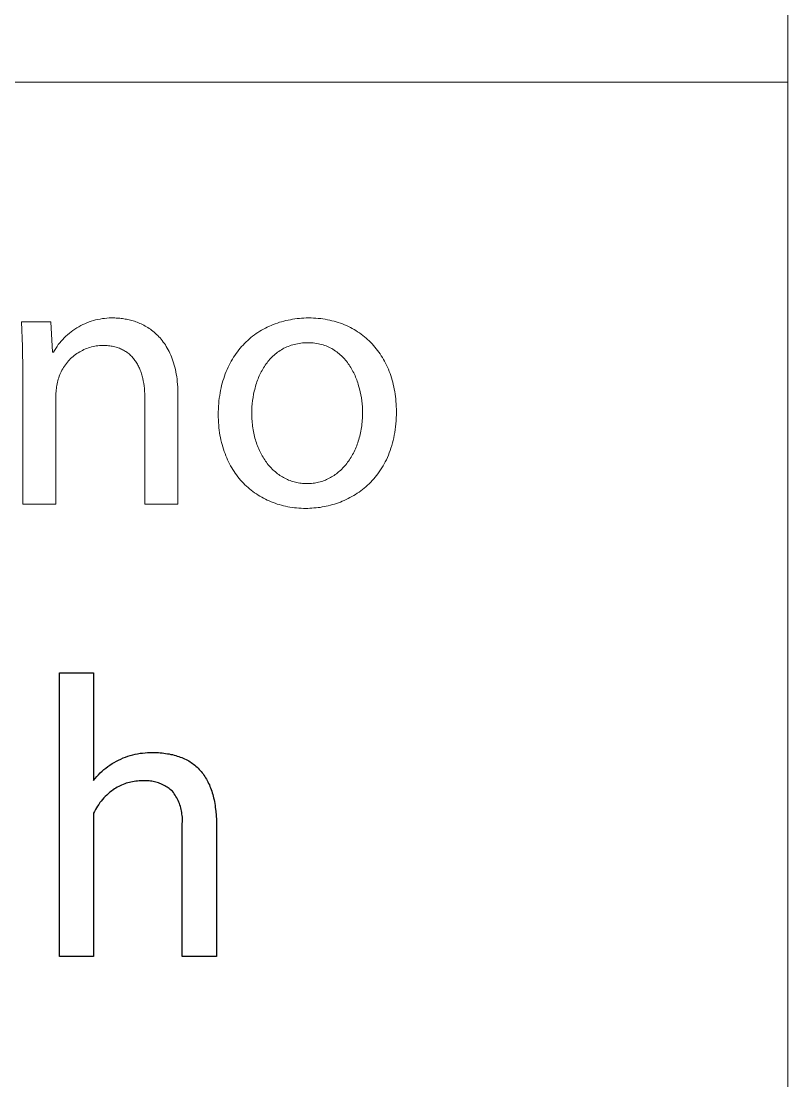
# Model space of a CAD drawing. Header units: millimetres. Extents: x -962 to 3068, y -237 to 2578.
# Drawn here: x 2981.8 to 3064, y 106.1 to 219.7 of the extents above; entities that cross this region are included whole.
import ezdxf

# ---------------------------------------------------------------- set-up
doc = ezdxf.new("R2010")
doc.units = ezdxf.units.MM
doc.header["$MEASUREMENT"] = 0
doc.layers.add('Domyślny', color=7, linetype='Continuous', true_color=0x000000)

msp = doc.modelspace()

# ---------------------------------------------------------------- linework, layer by layer
at = {"layer": 'Domyślny', "color": 18, "lineweight": 15, "true_color": 0x000000}
for p, q in [((3063.98, -237.31), (3063.98, 2578.39)), ((3063.98, 213.22), (1544.75, 213.22)), ((3063.98, 213.22), (3063.98, -237.31)), ((2981.99, 184.86), (2981.87, 187.5)), ((2981.87, 187.5), (2985.02, 187.5)), ((2985.02, 187.5), (2985.21, 184.25)), ((2988.89, 187.42), (2989.12, 187.51)), ((2989.12, 187.51), (2989.35, 187.58)), ((2989.35, 187.58), (2989.59, 187.66)), ((2989.59, 187.66), (2989.82, 187.72)), ((2989.82, 187.72), (2990.06, 187.77)), ((2990.06, 187.77), (2990.3, 187.82)), ((2990.3, 187.82), (2990.54, 187.86)), ((2990.54, 187.86), (2990.78, 187.89)), ((2990.78, 187.89), (2991.03, 187.91)), ((2991.03, 187.91), (2991.27, 187.93)), ((2991.27, 187.93), (2991.52, 187.93)), ((2991.52, 187.93), (2991.76, 187.93)), ((2991.76, 187.93), (2991.89, 187.93)), ((2991.89, 187.93), (2992.02, 187.92)), ((2992.02, 187.92), (2992.15, 187.92)), ((2992.15, 187.92), (2992.28, 187.91)), ((2992.28, 187.91), (2992.42, 187.9)), ((2992.42, 187.9), (2992.55, 187.88)), ((2992.55, 187.88), (2992.69, 187.87)), ((2992.69, 187.87), (2992.83, 187.85)), ((2992.83, 187.85), (2992.97, 187.82)), ((2992.97, 187.82), (2993.11, 187.8)), ((2993.11, 187.8), (2993.25, 187.77)), ((2993.25, 187.77), (2993.4, 187.74)), ((2993.4, 187.74), (2993.54, 187.7)), ((2993.54, 187.7), (2993.68, 187.66)), ((2993.68, 187.66), (2993.83, 187.62)), ((2993.83, 187.62), (2993.97, 187.58)), ((2993.97, 187.58), (2994.12, 187.53)), ((2994.12, 187.53), (2994.26, 187.47)), ((2994.26, 187.47), (2994.41, 187.42)), ((3009.3, 187.39), (3009.52, 187.47)), ((3009.52, 187.47), (3009.75, 187.53)), ((3009.75, 187.53), (3009.98, 187.6)), ((3009.98, 187.6), (3010.21, 187.65)), ((3010.21, 187.65), (3010.44, 187.71)), ((3010.44, 187.71), (3010.68, 187.75)), ((3010.68, 187.75), (3010.92, 187.8)), ((3010.92, 187.8), (3011.16, 187.83)), ((3011.16, 187.83), (3011.4, 187.86)), ((3011.4, 187.86), (3011.65, 187.89)), ((3011.65, 187.89), (3011.89, 187.91)), ((3011.89, 187.91), (3012.14, 187.92)), ((3012.14, 187.92), (3012.39, 187.93)), ((3012.39, 187.93), (3012.64, 187.93)), ((3012.64, 187.93), (3012.91, 187.93)), ((3012.91, 187.93), (3013.17, 187.92)), ((3013.17, 187.92), (3013.42, 187.9)), ((3013.42, 187.9), (3013.67, 187.88)), ((3013.67, 187.88), (3013.93, 187.86)), ((3013.93, 187.86), (3014.17, 187.83)), ((3014.17, 187.83), (3014.42, 187.79)), ((3014.42, 187.79), (3014.66, 187.74)), ((3014.66, 187.74), (3014.9, 187.7)), ((3014.9, 187.7), (3015.13, 187.64)), ((3015.13, 187.64), (3015.37, 187.58)), ((3015.37, 187.58), (3015.6, 187.52)), ((3015.6, 187.52), (3015.82, 187.45)), ((3015.82, 187.45), (3016.04, 187.37)), ((2986.82, 186.14), (2987.01, 186.3)), ((2987.01, 186.3), (2987.2, 186.45)), ((2987.2, 186.45), (2987.39, 186.6)), ((2987.39, 186.6), (2987.6, 186.74)), ((2987.6, 186.74), (2987.8, 186.87)), ((2987.8, 186.87), (2988.01, 186.99)), ((2988.01, 186.99), (2988.23, 187.11)), ((2988.23, 187.11), (2988.44, 187.22)), ((2988.44, 187.22), (2988.67, 187.32)), ((2988.67, 187.32), (2988.89, 187.42)), ((2994.41, 187.42), (2994.55, 187.35)), ((2994.55, 187.35), (2994.7, 187.29)), ((2994.7, 187.29), (2994.84, 187.22)), ((2994.84, 187.22), (2994.98, 187.15)), ((2994.98, 187.15), (2995.12, 187.07)), ((2995.12, 187.07), (2995.26, 186.99)), ((2995.26, 186.99), (2995.4, 186.9)), ((2995.4, 186.9), (2995.54, 186.81)), ((2995.54, 186.81), (2995.68, 186.72)), ((2995.68, 186.72), (2995.82, 186.62)), ((2995.82, 186.62), (2995.95, 186.51)), ((2995.95, 186.51), (2996.08, 186.41)), ((2996.08, 186.41), (2996.21, 186.29)), ((3007.02, 186.25), (3007.21, 186.38)), ((3007.21, 186.38), (3007.4, 186.5)), ((3007.4, 186.5), (3007.6, 186.62)), ((3007.6, 186.62), (3007.8, 186.73)), ((3007.8, 186.73), (3008.01, 186.84)), ((3008.01, 186.84), (3008.21, 186.95)), ((3008.21, 186.95), (3008.43, 187.05)), ((3008.43, 187.05), (3008.64, 187.14)), ((3008.64, 187.14), (3008.85, 187.23)), ((3008.85, 187.23), (3009.07, 187.31)), ((3009.07, 187.31), (3009.3, 187.39)), ((3016.04, 187.37), (3016.26, 187.29)), ((3016.26, 187.29), (3016.48, 187.2)), ((3016.48, 187.2), (3016.69, 187.11)), ((3016.69, 187.11), (3016.9, 187.01)), ((3016.9, 187.01), (3017.11, 186.91)), ((3017.11, 186.91), (3017.31, 186.81)), ((3017.31, 186.81), (3017.51, 186.69)), ((3017.51, 186.69), (3017.7, 186.58)), ((3017.7, 186.58), (3017.89, 186.46)), ((3017.89, 186.46), (3018.08, 186.33)), ((3018.08, 186.33), (3018.27, 186.2)), ((2985.82, 185.07), (2985.97, 185.26)), ((2985.97, 185.26), (2986.13, 185.45)), ((2986.13, 185.45), (2986.29, 185.63)), ((2986.29, 185.63), (2986.46, 185.81)), ((2986.46, 185.81), (2986.64, 185.98)), ((2986.64, 185.98), (2986.82, 186.14)), ((2996.21, 186.29), (2996.34, 186.17)), ((2996.34, 186.17), (2996.47, 186.05)), ((2996.47, 186.05), (2996.59, 185.92)), ((2996.59, 185.92), (2996.72, 185.79)), ((2996.72, 185.79), (2996.84, 185.65)), ((2996.84, 185.65), (2996.95, 185.5)), ((2996.95, 185.5), (2997.07, 185.35)), ((2997.07, 185.35), (2997.18, 185.2)), ((2997.18, 185.2), (2997.29, 185.04)), ((3005.62, 185.03), (3005.78, 185.2)), ((3005.78, 185.2), (3005.94, 185.37)), ((3005.94, 185.37), (3006.11, 185.52)), ((3006.11, 185.52), (3006.29, 185.68)), ((3006.29, 185.68), (3006.46, 185.83)), ((3006.46, 185.83), (3006.64, 185.97)), ((3006.64, 185.97), (3006.83, 186.11)), ((3006.83, 186.11), (3007.02, 186.25)), ((3011.45, 185.17), (3011.27, 185.14)), ((3011.63, 185.2), (3011.45, 185.17)), ((3011.81, 185.23), (3011.63, 185.2)), ((3011.99, 185.25), (3011.81, 185.23)), ((3012.18, 185.26), (3011.99, 185.25)), ((3012.37, 185.27), (3012.18, 185.26)), ((3012.56, 185.27), (3012.37, 185.27)), ((3012.76, 185.27), (3012.56, 185.27)), ((3012.95, 185.26), (3012.76, 185.27)), ((3013.14, 185.25), (3012.95, 185.26)), ((3013.32, 185.23), (3013.14, 185.25)), ((3013.5, 185.2), (3013.32, 185.23)), ((3013.68, 185.17), (3013.5, 185.2)), ((3013.85, 185.13), (3013.68, 185.17)), ((3018.27, 186.2), (3018.45, 186.06)), ((3018.45, 186.06), (3018.62, 185.92)), ((3018.62, 185.92), (3018.8, 185.78)), ((3018.8, 185.78), (3018.96, 185.63)), ((3018.96, 185.63), (3019.13, 185.47)), ((3019.13, 185.47), (3019.29, 185.31)), ((3019.29, 185.31), (3019.45, 185.15)), ((2982.03, 182.21), (2981.99, 184.86)), ((2985.21, 184.25), (2985.29, 184.25)), ((2985.29, 184.25), (2985.41, 184.46)), ((2985.41, 184.46), (2985.54, 184.67)), ((2985.54, 184.67), (2985.68, 184.87)), ((2985.68, 184.87), (2985.82, 185.07)), ((2987.81, 184.11), (2987.67, 184.01)), ((2987.96, 184.21), (2987.81, 184.11)), ((2988.11, 184.3), (2987.96, 184.21)), ((2988.26, 184.38), (2988.11, 184.3)), ((2988.41, 184.46), (2988.26, 184.38)), ((2988.57, 184.54), (2988.41, 184.46)), ((2988.72, 184.61), (2988.57, 184.54)), ((2988.89, 184.67), (2988.72, 184.61)), ((2989.05, 184.73), (2988.89, 184.67)), ((2989.21, 184.78), (2989.05, 184.73)), ((2989.38, 184.83), (2989.21, 184.78)), ((2989.55, 184.87), (2989.38, 184.83)), ((2989.72, 184.9), (2989.55, 184.87)), ((2989.89, 184.93), (2989.72, 184.9)), ((2990.06, 184.96), (2989.89, 184.93)), ((2990.23, 184.97), (2990.06, 184.96)), ((2990.41, 184.98), (2990.23, 184.97)), ((2990.58, 184.99), (2990.41, 184.98)), ((2990.73, 184.99), (2990.58, 184.99)), ((2990.89, 184.98), (2990.73, 184.99)), ((2991.04, 184.97), (2990.89, 184.98)), ((2991.18, 184.96), (2991.04, 184.97)), ((2991.33, 184.94), (2991.18, 184.96)), ((2991.47, 184.92), (2991.33, 184.94)), ((2991.6, 184.9), (2991.47, 184.92)), ((2991.74, 184.87), (2991.6, 184.9)), ((2991.87, 184.84), (2991.74, 184.87)), ((2992, 184.81), (2991.87, 184.84)), ((2992.12, 184.77), (2992, 184.81)), ((2992.24, 184.73), (2992.12, 184.77)), ((2992.36, 184.68), (2992.24, 184.73)), ((2992.48, 184.64), (2992.36, 184.68)), ((2992.59, 184.59), (2992.48, 184.64)), ((2992.7, 184.53), (2992.59, 184.59)), ((2992.81, 184.48), (2992.7, 184.53)), ((2992.91, 184.42), (2992.81, 184.48)), ((2993.02, 184.35), (2992.91, 184.42)), ((2993.11, 184.29), (2993.02, 184.35)), ((2993.21, 184.22), (2993.11, 184.29)), ((2993.3, 184.15), (2993.21, 184.22)), ((2993.4, 184.07), (2993.3, 184.15)), ((2993.48, 184), (2993.4, 184.07)), ((2997.29, 185.04), (2997.39, 184.87)), ((2997.39, 184.87), (2997.49, 184.7)), ((2997.49, 184.7), (2997.59, 184.52)), ((2997.59, 184.52), (2997.69, 184.34)), ((2997.69, 184.34), (2997.78, 184.15)), ((2997.78, 184.15), (2997.86, 183.95)), ((3004.73, 183.92), (3004.87, 184.12)), ((3004.87, 184.12), (3005.01, 184.31)), ((3005.01, 184.31), (3005.15, 184.5)), ((3005.15, 184.5), (3005.3, 184.68)), ((3005.3, 184.68), (3005.46, 184.86)), ((3005.46, 184.86), (3005.62, 185.03)), ((3009.06, 184.06), (3008.94, 183.96)), ((3009.19, 184.16), (3009.06, 184.06)), ((3009.31, 184.26), (3009.19, 184.16)), ((3009.45, 184.35), (3009.31, 184.26)), ((3009.58, 184.44), (3009.45, 184.35)), ((3009.72, 184.53), (3009.58, 184.44)), ((3009.86, 184.61), (3009.72, 184.53)), ((3010, 184.69), (3009.86, 184.61)), ((3010.15, 184.76), (3010, 184.69)), ((3010.3, 184.83), (3010.15, 184.76)), ((3010.45, 184.89), (3010.3, 184.83)), ((3010.61, 184.95), (3010.45, 184.89)), ((3010.77, 185), (3010.61, 184.95)), ((3010.94, 185.05), (3010.77, 185)), ((3011.1, 185.1), (3010.94, 185.05)), ((3011.27, 185.14), (3011.1, 185.1)), ((3014.02, 185.09), (3013.85, 185.13)), ((3014.19, 185.04), (3014.02, 185.09)), ((3014.35, 184.99), (3014.19, 185.04)), ((3014.51, 184.93), (3014.35, 184.99)), ((3014.66, 184.87), (3014.51, 184.93)), ((3014.82, 184.8), (3014.66, 184.87)), ((3014.96, 184.73), (3014.82, 184.8)), ((3015.11, 184.65), (3014.96, 184.73)), ((3015.25, 184.57), (3015.11, 184.65)), ((3015.39, 184.48), (3015.25, 184.57)), ((3015.52, 184.39), (3015.39, 184.48)), ((3015.65, 184.3), (3015.52, 184.39)), ((3015.78, 184.2), (3015.65, 184.3)), ((3015.91, 184.1), (3015.78, 184.2)), ((3016.03, 183.99), (3015.91, 184.1)), ((3019.45, 185.15), (3019.6, 184.98)), ((3019.6, 184.98), (3019.75, 184.81)), ((3019.75, 184.81), (3019.89, 184.64)), ((3019.89, 184.64), (3020.03, 184.46)), ((3020.03, 184.46), (3020.17, 184.27)), ((3020.17, 184.27), (3020.3, 184.08)), ((3020.3, 184.08), (3020.42, 183.89)), ((2986.58, 182.91), (2986.48, 182.77)), ((2986.68, 183.05), (2986.58, 182.91)), ((2986.79, 183.19), (2986.68, 183.05)), ((2986.9, 183.32), (2986.79, 183.19)), ((2987.02, 183.44), (2986.9, 183.32)), ((2987.14, 183.57), (2987.02, 183.44)), ((2987.27, 183.68), (2987.14, 183.57)), ((2987.4, 183.8), (2987.27, 183.68)), ((2987.53, 183.91), (2987.4, 183.8)), ((2987.67, 184.01), (2987.53, 183.91)), ((2993.57, 183.92), (2993.48, 184)), ((2993.65, 183.83), (2993.57, 183.92)), ((2993.73, 183.75), (2993.65, 183.83)), ((2993.81, 183.66), (2993.73, 183.75)), ((2993.89, 183.57), (2993.81, 183.66)), ((2993.96, 183.48), (2993.89, 183.57)), ((2994.03, 183.38), (2993.96, 183.48)), ((2994.1, 183.29), (2994.03, 183.38)), ((2994.16, 183.19), (2994.1, 183.29)), ((2994.23, 183.09), (2994.16, 183.19)), ((2994.29, 182.98), (2994.23, 183.09)), ((2994.35, 182.88), (2994.29, 182.98)), ((2997.86, 183.95), (2997.95, 183.75)), ((2997.95, 183.75), (2998.03, 183.54)), ((2998.03, 183.54), (2998.1, 183.33)), ((2998.1, 183.33), (2998.17, 183.11)), ((2998.17, 183.11), (2998.24, 182.88)), ((3004.12, 182.87), (3004.23, 183.09)), ((3004.23, 183.09), (3004.35, 183.3)), ((3004.35, 183.3), (3004.47, 183.51)), ((3004.47, 183.51), (3004.6, 183.72)), ((3004.6, 183.72), (3004.73, 183.92)), ((3008.08, 183), (3007.99, 182.87)), ((3008.18, 183.13), (3008.08, 183)), ((3008.28, 183.26), (3008.18, 183.13)), ((3008.38, 183.39), (3008.28, 183.26)), ((3008.49, 183.51), (3008.38, 183.39)), ((3008.59, 183.62), (3008.49, 183.51)), ((3008.71, 183.74), (3008.59, 183.62)), ((3008.82, 183.85), (3008.71, 183.74)), ((3008.94, 183.96), (3008.82, 183.85)), ((3016.15, 183.89), (3016.03, 183.99)), ((3016.26, 183.77), (3016.15, 183.89)), ((3016.37, 183.66), (3016.26, 183.77)), ((3016.48, 183.54), (3016.37, 183.66)), ((3016.59, 183.42), (3016.48, 183.54)), ((3016.69, 183.29), (3016.59, 183.42)), ((3016.79, 183.17), (3016.69, 183.29)), ((3016.88, 183.03), (3016.79, 183.17)), ((3016.98, 182.9), (3016.88, 183.03)), ((3017.07, 182.77), (3016.98, 182.9)), ((3020.42, 183.89), (3020.55, 183.69)), ((3020.55, 183.69), (3020.66, 183.49)), ((3020.66, 183.49), (3020.78, 183.29)), ((3020.78, 183.29), (3020.89, 183.08)), ((3020.89, 183.08), (3020.99, 182.87)), ((2982.03, 167.96), (2982.03, 182.21)), ((2985.99, 181.86), (2985.92, 181.7)), ((2986.06, 182.02), (2985.99, 181.86)), ((2986.13, 182.17), (2986.06, 182.02)), ((2986.21, 182.33), (2986.13, 182.17)), ((2986.29, 182.48), (2986.21, 182.33)), ((2986.38, 182.63), (2986.29, 182.48)), ((2986.48, 182.77), (2986.38, 182.63)), ((2994.4, 182.77), (2994.35, 182.88)), ((2994.46, 182.66), (2994.4, 182.77)), ((2994.51, 182.55), (2994.46, 182.66)), ((2994.56, 182.43), (2994.51, 182.55)), ((2994.6, 182.32), (2994.56, 182.43)), ((2994.65, 182.2), (2994.6, 182.32)), ((2994.69, 182.08), (2994.65, 182.2)), ((2994.73, 181.96), (2994.69, 182.08)), ((2994.77, 181.83), (2994.73, 181.96)), ((2994.8, 181.71), (2994.77, 181.83)), ((2998.24, 182.88), (2998.3, 182.65)), ((2998.3, 182.65), (2998.36, 182.41)), ((2998.36, 182.41), (2998.41, 182.16)), ((2998.41, 182.16), (2998.46, 181.91)), ((2998.46, 181.91), (2998.5, 181.65)), ((3003.62, 181.7), (3003.71, 181.95)), ((3003.71, 181.95), (3003.8, 182.18)), ((3003.8, 182.18), (3003.9, 182.42)), ((3003.9, 182.42), (3004.01, 182.65)), ((3004.01, 182.65), (3004.12, 182.87)), ((3007.42, 181.87), (3007.35, 181.72)), ((3007.49, 182.02), (3007.42, 181.87)), ((3007.57, 182.17), (3007.49, 182.02)), ((3007.65, 182.31), (3007.57, 182.17)), ((3007.73, 182.46), (3007.65, 182.31)), ((3007.81, 182.6), (3007.73, 182.46)), ((3007.9, 182.74), (3007.81, 182.6)), ((3007.99, 182.87), (3007.9, 182.74)), ((3017.15, 182.63), (3017.07, 182.77)), ((3017.24, 182.49), (3017.15, 182.63)), ((3017.32, 182.34), (3017.24, 182.49)), ((3017.39, 182.2), (3017.32, 182.34)), ((3017.47, 182.05), (3017.39, 182.2)), ((3017.54, 181.9), (3017.47, 182.05)), ((3017.61, 181.75), (3017.54, 181.9)), ((3020.99, 182.87), (3021.09, 182.65)), ((3021.09, 182.65), (3021.18, 182.43)), ((3021.18, 182.43), (3021.28, 182.21)), ((3021.28, 182.21), (3021.36, 181.98)), ((3021.36, 181.98), (3021.44, 181.75)), ((2985.65, 180.71), (2985.63, 180.54)), ((2985.69, 180.88), (2985.65, 180.71)), ((2985.72, 181.04), (2985.69, 180.88)), ((2985.77, 181.2), (2985.72, 181.04)), ((2985.81, 181.37), (2985.77, 181.2)), ((2985.87, 181.53), (2985.81, 181.37)), ((2985.92, 181.7), (2985.87, 181.53)), ((2994.84, 181.58), (2994.8, 181.71)), ((2994.87, 181.45), (2994.84, 181.58)), ((2994.92, 181.19), (2994.87, 181.45)), ((2994.97, 180.92), (2994.92, 181.19)), ((2995.01, 180.65), (2994.97, 180.92)), ((2995.04, 180.37), (2995.01, 180.65)), ((2998.5, 181.65), (2998.54, 181.38)), ((2998.54, 181.38), (2998.57, 181.1)), ((2998.57, 181.1), (2998.6, 180.82)), ((2998.6, 180.82), (2998.62, 180.53)), ((3003.26, 180.43), (3003.32, 180.69)), ((3003.32, 180.69), (3003.39, 180.95)), ((3003.39, 180.95), (3003.46, 181.21)), ((3003.46, 181.21), (3003.54, 181.46)), ((3003.54, 181.46), (3003.62, 181.7)), ((3007, 180.77), (3006.95, 180.6)), ((3007.05, 180.93), (3007, 180.77)), ((3007.1, 181.09), (3007.05, 180.93)), ((3007.16, 181.25), (3007.1, 181.09)), ((3007.22, 181.41), (3007.16, 181.25)), ((3007.28, 181.56), (3007.22, 181.41)), ((3007.35, 181.72), (3007.28, 181.56)), ((3017.67, 181.6), (3017.61, 181.75)), ((3017.73, 181.45), (3017.67, 181.6)), ((3017.79, 181.29), (3017.73, 181.45)), ((3017.85, 181.14), (3017.79, 181.29)), ((3017.9, 180.98), (3017.85, 181.14)), ((3017.96, 180.82), (3017.9, 180.98)), ((3018, 180.66), (3017.96, 180.82)), ((3018.09, 180.34), (3018, 180.66)), ((3021.44, 181.75), (3021.52, 181.52)), ((3021.52, 181.52), (3021.59, 181.28)), ((3021.59, 181.28), (3021.65, 181.04)), ((3021.65, 181.04), (3021.71, 180.79)), ((3021.71, 180.79), (3021.77, 180.54)), ((2985.58, 180.04), (2985.57, 179.87)), ((2985.57, 179.87), (2985.57, 179.7)), ((2985.57, 179.7), (2985.57, 167.96)), ((2985.59, 180.21), (2985.58, 180.04)), ((2985.61, 180.38), (2985.59, 180.21)), ((2985.63, 180.54), (2985.61, 180.38)), ((2995.07, 180.09), (2995.04, 180.37)), ((2995.09, 179.8), (2995.07, 180.09)), ((2995.1, 179.51), (2995.09, 179.8)), ((2995.1, 179.22), (2995.1, 179.51)), ((2998.62, 180.53), (2998.63, 180.24)), ((2998.63, 180.24), (2998.64, 179.93)), ((2998.64, 179.93), (2998.64, 179.62)), ((2998.64, 179.62), (2998.64, 167.96)), ((3003.07, 179.34), (3003.11, 179.62)), ((3003.11, 179.62), (3003.15, 179.89)), ((3003.15, 179.89), (3003.2, 180.16)), ((3003.2, 180.16), (3003.26, 180.43)), ((3006.75, 179.77), (3006.69, 179.42)), ((3006.82, 180.1), (3006.75, 179.77)), ((3006.86, 180.27), (3006.82, 180.1)), ((3006.9, 180.44), (3006.86, 180.27)), ((3006.95, 180.6), (3006.9, 180.44)), ((3018.17, 180.02), (3018.09, 180.34)), ((3018.24, 179.69), (3018.17, 180.02)), ((3018.29, 179.37), (3018.24, 179.69)), ((3021.77, 180.54), (3021.82, 180.29)), ((3021.82, 180.29), (3021.87, 180.04)), ((3021.87, 180.04), (3021.91, 179.78)), ((3021.91, 179.78), (3021.94, 179.52)), ((3021.94, 179.52), (3021.97, 179.26)), ((2995.1, 167.96), (2995.1, 179.22)), ((3002.97, 178.17), (3002.98, 178.47)), ((3002.98, 178.47), (3003, 178.76)), ((3003, 178.76), (3003.03, 179.05)), ((3003.03, 179.05), (3003.07, 179.34)), ((3006.57, 178.39), (3006.56, 178.04)), ((3006.6, 178.73), (3006.57, 178.39)), ((3006.64, 179.08), (3006.6, 178.73)), ((3006.69, 179.42), (3006.64, 179.08)), ((3018.34, 179.05), (3018.29, 179.37)), ((3018.37, 178.72), (3018.34, 179.05)), ((3018.4, 178.4), (3018.37, 178.72)), ((3018.41, 178.08), (3018.4, 178.4)), ((3021.97, 179.26), (3022, 178.99)), ((3022, 178.99), (3022.01, 178.72)), ((3022.01, 178.72), (3022.03, 178.45)), ((3022.03, 178.45), (3022.04, 178.17)), ((3002.96, 177.87), (3002.97, 178.17)), ((3002.96, 177.57), (3002.96, 177.87)), ((3002.96, 177.28), (3002.96, 177.57)), ((3002.97, 177), (3002.96, 177.28)), ((3006.56, 178.04), (3006.55, 177.69)), ((3006.55, 177.69), (3006.55, 177.49)), ((3006.55, 177.49), (3006.56, 177.29)), ((3006.56, 177.29), (3006.57, 177.1)), ((3018.4, 177.16), (3018.41, 177.36)), ((3018.42, 177.77), (3018.41, 178.08)), ((3018.41, 177.57), (3018.42, 177.77)), ((3018.41, 177.36), (3018.41, 177.57)), ((3022.02, 177.23), (3022.01, 176.9)), ((3022.04, 177.56), (3022.02, 177.23)), ((3022.04, 178.17), (3022.04, 177.89)), ((3022.04, 177.89), (3022.04, 177.56)), ((3002.98, 176.72), (3002.97, 177)), ((3003, 176.44), (3002.98, 176.72)), ((3003.03, 176.16), (3003, 176.44)), ((3003.06, 175.89), (3003.03, 176.16)), ((3006.57, 177.1), (3006.58, 176.9)), ((3006.58, 176.9), (3006.6, 176.71)), ((3006.6, 176.71), (3006.62, 176.52)), ((3006.62, 176.52), (3006.64, 176.33)), ((3006.64, 176.33), (3006.66, 176.14)), ((3006.66, 176.14), (3006.69, 175.95)), ((3018.27, 176), (3018.3, 176.19)), ((3018.3, 176.19), (3018.33, 176.38)), ((3018.33, 176.38), (3018.35, 176.57)), ((3018.35, 176.57), (3018.37, 176.77)), ((3018.37, 176.77), (3018.39, 176.96)), ((3018.39, 176.96), (3018.4, 177.16)), ((3021.95, 176.27), (3021.91, 175.97)), ((3021.98, 176.59), (3021.95, 176.27)), ((3022.01, 176.9), (3021.98, 176.59)), ((3003.1, 175.63), (3003.06, 175.89)), ((3003.14, 175.36), (3003.1, 175.63)), ((3003.19, 175.1), (3003.14, 175.36)), ((3003.24, 174.85), (3003.19, 175.1)), ((3006.69, 175.95), (3006.73, 175.77)), ((3006.73, 175.77), (3006.76, 175.59)), ((3006.76, 175.59), (3006.8, 175.41)), ((3006.8, 175.41), (3006.84, 175.23)), ((3006.84, 175.23), (3006.89, 175.05)), ((3006.89, 175.05), (3006.94, 174.88)), ((3018.02, 174.91), (3018.07, 175.08)), ((3018.07, 175.08), (3018.11, 175.26)), ((3018.11, 175.26), (3018.16, 175.44)), ((3018.16, 175.44), (3018.2, 175.62)), ((3018.2, 175.62), (3018.24, 175.81)), ((3018.24, 175.81), (3018.27, 176)), ((3021.76, 175.08), (3021.69, 174.8)), ((3021.82, 175.37), (3021.76, 175.08)), ((3021.87, 175.67), (3021.82, 175.37)), ((3021.91, 175.97), (3021.87, 175.67)), ((3003.3, 174.59), (3003.24, 174.85)), ((3003.37, 174.35), (3003.3, 174.59)), ((3003.44, 174.1), (3003.37, 174.35)), ((3003.51, 173.86), (3003.44, 174.1)), ((3003.59, 173.62), (3003.51, 173.86)), ((3006.94, 174.88), (3006.99, 174.71)), ((3006.99, 174.71), (3007.04, 174.54)), ((3007.04, 174.54), (3007.1, 174.38)), ((3007.1, 174.38), (3007.16, 174.21)), ((3007.16, 174.21), (3007.23, 174.05)), ((3007.23, 174.05), (3007.29, 173.89)), ((3007.29, 173.89), (3007.36, 173.74)), ((3017.58, 173.75), (3017.65, 173.9)), ((3017.65, 173.9), (3017.72, 174.07)), ((3017.72, 174.07), (3017.79, 174.23)), ((3017.79, 174.23), (3017.85, 174.39)), ((3017.85, 174.39), (3017.91, 174.56)), ((3017.91, 174.56), (3017.96, 174.73)), ((3017.96, 174.73), (3018.02, 174.91)), ((3021.46, 173.99), (3021.38, 173.73)), ((3021.55, 174.25), (3021.46, 173.99)), ((3021.62, 174.53), (3021.55, 174.25)), ((3021.69, 174.8), (3021.62, 174.53)), ((3003.68, 173.39), (3003.59, 173.62)), ((3003.77, 173.16), (3003.68, 173.39)), ((3003.86, 172.94), (3003.77, 173.16)), ((3003.96, 172.71), (3003.86, 172.94)), ((3004.06, 172.5), (3003.96, 172.71)), ((3007.36, 173.74), (3007.44, 173.58)), ((3007.44, 173.58), (3007.51, 173.43)), ((3007.51, 173.43), (3007.59, 173.28)), ((3007.59, 173.28), (3007.67, 173.14)), ((3007.67, 173.14), (3007.76, 173)), ((3007.76, 173), (3007.84, 172.86)), ((3007.84, 172.86), (3007.93, 172.72)), ((3007.93, 172.72), (3008.02, 172.59)), ((3016.91, 172.59), (3017.01, 172.72)), ((3017.01, 172.72), (3017.1, 172.86)), ((3017.1, 172.86), (3017.18, 173)), ((3017.18, 173), (3017.27, 173.14)), ((3017.27, 173.14), (3017.35, 173.29)), ((3017.35, 173.29), (3017.43, 173.44)), ((3017.43, 173.44), (3017.51, 173.59)), ((3017.51, 173.59), (3017.58, 173.75)), ((3020.97, 172.74), (3020.85, 172.51)), ((3021.08, 172.98), (3020.97, 172.74)), ((3021.18, 173.23), (3021.08, 172.98)), ((3021.28, 173.47), (3021.18, 173.23)), ((3021.38, 173.73), (3021.28, 173.47)), ((3004.17, 172.28), (3004.06, 172.5)), ((3004.28, 172.08), (3004.17, 172.28)), ((3004.4, 171.87), (3004.28, 172.08)), ((3004.53, 171.67), (3004.4, 171.87)), ((3004.65, 171.47), (3004.53, 171.67)), ((3008.02, 172.59), (3008.12, 172.46)), ((3008.12, 172.46), (3008.21, 172.33)), ((3008.21, 172.33), (3008.31, 172.2)), ((3008.31, 172.2), (3008.42, 172.08)), ((3008.42, 172.08), (3008.52, 171.96)), ((3008.52, 171.96), (3008.63, 171.85)), ((3008.63, 171.85), (3008.74, 171.74)), ((3008.74, 171.74), (3008.85, 171.63)), ((3008.85, 171.63), (3008.96, 171.53)), ((3015.96, 171.52), (3016.08, 171.63)), ((3016.08, 171.63), (3016.19, 171.74)), ((3016.19, 171.74), (3016.3, 171.85)), ((3016.3, 171.85), (3016.41, 171.96)), ((3016.41, 171.96), (3016.51, 172.08)), ((3016.51, 172.08), (3016.62, 172.2)), ((3016.62, 172.2), (3016.72, 172.33)), ((3016.72, 172.33), (3016.82, 172.46)), ((3016.82, 172.46), (3016.91, 172.59)), ((3020.35, 171.64), (3020.21, 171.44)), ((3020.48, 171.85), (3020.35, 171.64)), ((3020.61, 172.07), (3020.48, 171.85)), ((3020.73, 172.29), (3020.61, 172.07)), ((3020.85, 172.51), (3020.73, 172.29)), ((3004.78, 171.28), (3004.65, 171.47)), ((3004.92, 171.1), (3004.78, 171.28)), ((3005.06, 170.91), (3004.92, 171.1)), ((3005.2, 170.73), (3005.06, 170.91)), ((3005.35, 170.56), (3005.2, 170.73)), ((3005.5, 170.39), (3005.35, 170.56)), ((3008.96, 171.53), (3009.08, 171.42)), ((3009.08, 171.42), (3009.2, 171.33)), ((3009.2, 171.33), (3009.32, 171.23)), ((3009.32, 171.23), (3009.44, 171.14)), ((3009.44, 171.14), (3009.57, 171.06)), ((3009.57, 171.06), (3009.7, 170.97)), ((3009.7, 170.97), (3009.83, 170.89)), ((3009.83, 170.89), (3009.96, 170.82)), ((3009.96, 170.82), (3010.09, 170.75)), ((3010.09, 170.75), (3010.23, 170.68)), ((3010.23, 170.68), (3010.36, 170.62)), ((3010.36, 170.62), (3010.5, 170.56)), ((3010.5, 170.56), (3010.65, 170.5)), ((3010.65, 170.5), (3010.79, 170.45)), ((3010.79, 170.45), (3010.93, 170.4)), ((3010.93, 170.4), (3011.08, 170.36)), ((3013.86, 170.36), (3014, 170.4)), ((3014, 170.4), (3014.15, 170.45)), ((3014.15, 170.45), (3014.29, 170.5)), ((3014.29, 170.5), (3014.43, 170.56)), ((3014.43, 170.56), (3014.57, 170.61)), ((3014.57, 170.61), (3014.7, 170.68)), ((3014.7, 170.68), (3014.84, 170.75)), ((3014.84, 170.75), (3014.97, 170.82)), ((3014.97, 170.82), (3015.1, 170.89)), ((3015.1, 170.89), (3015.23, 170.97)), ((3015.23, 170.97), (3015.36, 171.05)), ((3015.36, 171.05), (3015.48, 171.14)), ((3015.48, 171.14), (3015.61, 171.23)), ((3015.61, 171.23), (3015.73, 171.32)), ((3015.73, 171.32), (3015.85, 171.42)), ((3015.85, 171.42), (3015.96, 171.52)), ((3019.45, 170.5), (3019.29, 170.33)), ((3019.61, 170.67), (3019.45, 170.5)), ((3019.76, 170.86), (3019.61, 170.67)), ((3019.92, 171.04), (3019.76, 170.86)), ((3020.06, 171.24), (3019.92, 171.04)), ((3020.21, 171.44), (3020.06, 171.24)), ((3005.66, 170.22), (3005.5, 170.39)), ((3005.82, 170.06), (3005.66, 170.22)), ((3005.98, 169.91), (3005.82, 170.06)), ((3006.15, 169.76), (3005.98, 169.91)), ((3006.32, 169.61), (3006.15, 169.76)), ((3006.49, 169.47), (3006.32, 169.61)), ((3006.67, 169.33), (3006.49, 169.47)), ((3006.85, 169.2), (3006.67, 169.33)), ((3011.08, 170.36), (3011.23, 170.32)), ((3011.23, 170.32), (3011.38, 170.29)), ((3011.38, 170.29), (3011.53, 170.26)), ((3011.53, 170.26), (3011.69, 170.23)), ((3011.69, 170.23), (3011.84, 170.21)), ((3011.84, 170.21), (3012, 170.2)), ((3012, 170.2), (3012.16, 170.18)), ((3012.16, 170.18), (3012.32, 170.18)), ((3012.32, 170.18), (3012.48, 170.18)), ((3012.48, 170.18), (3012.64, 170.18)), ((3012.64, 170.18), (3012.8, 170.18)), ((3012.8, 170.18), (3012.95, 170.2)), ((3012.95, 170.2), (3013.11, 170.21)), ((3013.11, 170.21), (3013.26, 170.23)), ((3013.26, 170.23), (3013.41, 170.26)), ((3013.41, 170.26), (3013.56, 170.29)), ((3013.56, 170.29), (3013.71, 170.32)), ((3013.71, 170.32), (3013.86, 170.36)), ((3018.04, 169.27), (3017.85, 169.14)), ((3018.23, 169.41), (3018.04, 169.27)), ((3018.42, 169.55), (3018.23, 169.41)), ((3018.6, 169.69), (3018.42, 169.55)), ((3018.77, 169.84), (3018.6, 169.69)), ((3018.95, 170), (3018.77, 169.84)), ((3019.12, 170.16), (3018.95, 170)), ((3019.29, 170.33), (3019.12, 170.16)), ((3007.04, 169.07), (3006.85, 169.2)), ((3007.22, 168.94), (3007.04, 169.07)), ((3007.41, 168.83), (3007.22, 168.94)), ((3007.61, 168.71), (3007.41, 168.83)), ((3007.81, 168.6), (3007.61, 168.71)), ((3008.01, 168.5), (3007.81, 168.6)), ((3008.21, 168.4), (3008.01, 168.5)), ((3008.42, 168.31), (3008.21, 168.4)), ((3008.63, 168.22), (3008.42, 168.31)), ((3008.84, 168.14), (3008.63, 168.22)), ((3009.06, 168.06), (3008.84, 168.14)), ((3016.04, 168.2), (3015.83, 168.12)), ((3016.25, 168.29), (3016.04, 168.2)), ((3016.46, 168.38), (3016.25, 168.29)), ((3016.66, 168.47), (3016.46, 168.38)), ((3016.87, 168.57), (3016.66, 168.47)), ((3017.07, 168.67), (3016.87, 168.57)), ((3017.27, 168.78), (3017.07, 168.67)), ((3017.47, 168.9), (3017.27, 168.78)), ((3017.66, 169.02), (3017.47, 168.9)), ((3017.85, 169.14), (3017.66, 169.02)), ((2985.57, 167.96), (2982.03, 167.96)), ((2998.64, 167.96), (2995.1, 167.96)), ((3009.27, 167.98), (3009.06, 168.06)), ((3009.49, 167.92), (3009.27, 167.98)), ((3009.72, 167.85), (3009.49, 167.92)), ((3009.94, 167.8), (3009.72, 167.85)), ((3010.17, 167.74), (3009.94, 167.8)), ((3010.4, 167.7), (3010.17, 167.74)), ((3010.63, 167.65), (3010.4, 167.7)), ((3010.87, 167.62), (3010.63, 167.65)), ((3011.11, 167.59), (3010.87, 167.62)), ((3011.35, 167.56), (3011.11, 167.59)), ((3011.59, 167.54), (3011.35, 167.56)), ((3011.83, 167.53), (3011.59, 167.54)), ((3012.08, 167.52), (3011.83, 167.53)), ((3012.32, 167.52), (3012.08, 167.52)), ((3012.54, 167.52), (3012.32, 167.52)), ((3012.77, 167.53), (3012.54, 167.52)), ((3012.99, 167.54), (3012.77, 167.53)), ((3013.21, 167.56), (3012.99, 167.54)), ((3013.43, 167.58), (3013.21, 167.56)), ((3013.65, 167.6), (3013.43, 167.58)), ((3013.87, 167.63), (3013.65, 167.6)), ((3014.09, 167.67), (3013.87, 167.63)), ((3014.31, 167.71), (3014.09, 167.67)), ((3014.53, 167.75), (3014.31, 167.71)), ((3014.75, 167.8), (3014.53, 167.75)), ((3014.97, 167.86), (3014.75, 167.8)), ((3015.19, 167.92), (3014.97, 167.86)), ((3015.4, 167.98), (3015.19, 167.92)), ((3015.62, 168.05), (3015.4, 167.98)), ((3015.83, 168.12), (3015.62, 168.05))]:
    msp.add_line(p, q, dxfattribs=at)
at = {"layer": 'Domyślny'}
for p, q in [((2985.94, 119.49), (2985.94, 149.89)), ((2985.94, 149.89), (2989.59, 149.89)), ((2989.59, 149.89), (2989.59, 138.35)), ((2993.02, 140.86), (2993.27, 140.95)), ((2993.27, 140.95), (2993.53, 141.03)), ((2993.53, 141.03), (2993.79, 141.1)), ((2993.79, 141.1), (2994.05, 141.16)), ((2994.05, 141.16), (2994.31, 141.22)), ((2994.31, 141.22), (2994.58, 141.26)), ((2994.58, 141.26), (2994.85, 141.29)), ((2994.85, 141.29), (2995.11, 141.32)), ((2995.11, 141.32), (2995.38, 141.34)), ((2995.38, 141.34), (2995.65, 141.34)), ((2995.65, 141.34), (2995.92, 141.34)), ((2995.92, 141.34), (2996.13, 141.34)), ((2996.13, 141.34), (2996.34, 141.33)), ((2996.34, 141.33), (2996.54, 141.33)), ((2996.54, 141.33), (2996.74, 141.31)), ((2996.74, 141.31), (2996.94, 141.3)), ((2996.94, 141.3), (2997.13, 141.27)), ((2997.13, 141.27), (2997.32, 141.25)), ((2997.32, 141.25), (2997.51, 141.22)), ((2997.51, 141.22), (2997.69, 141.19)), ((2997.69, 141.19), (2997.87, 141.15)), ((2997.87, 141.15), (2998.05, 141.12)), ((2998.05, 141.12), (2998.23, 141.07)), ((2998.23, 141.07), (2998.4, 141.03)), ((2998.4, 141.03), (2998.56, 140.97)), ((2998.56, 140.97), (2998.73, 140.92)), ((2998.73, 140.92), (2998.89, 140.86)), ((2990.92, 139.68), (2991.13, 139.84)), ((2991.13, 139.84), (2991.35, 140)), ((2991.35, 140), (2991.58, 140.15)), ((2991.58, 140.15), (2991.81, 140.28)), ((2991.81, 140.28), (2992.04, 140.42)), ((2992.04, 140.42), (2992.28, 140.54)), ((2992.28, 140.54), (2992.52, 140.65)), ((2992.52, 140.65), (2992.77, 140.76)), ((2992.77, 140.76), (2993.02, 140.86)), ((2998.89, 140.86), (2999.05, 140.8)), ((2999.05, 140.8), (2999.2, 140.73)), ((2999.2, 140.73), (2999.35, 140.67)), ((2999.35, 140.67), (2999.5, 140.59)), ((2999.5, 140.59), (2999.65, 140.52)), ((2999.65, 140.52), (2999.79, 140.44)), ((2999.79, 140.44), (2999.93, 140.35)), ((2999.93, 140.35), (3000.06, 140.26)), ((3000.06, 140.26), (3000.19, 140.17)), ((3000.19, 140.17), (3000.32, 140.08)), ((3000.32, 140.08), (3000.44, 139.98)), ((3000.44, 139.98), (3000.57, 139.87)), ((3000.57, 139.87), (3000.68, 139.77)), ((3000.68, 139.77), (3000.8, 139.66)), ((2989.76, 138.56), (2989.94, 138.76)), ((2989.94, 138.76), (2990.12, 138.96)), ((2990.12, 138.96), (2990.31, 139.15)), ((2990.31, 139.15), (2990.51, 139.33)), ((2990.51, 139.33), (2990.71, 139.51)), ((2990.71, 139.51), (2990.92, 139.68)), ((3000.8, 139.66), (3000.91, 139.54)), ((3000.91, 139.54), (3001.02, 139.42)), ((3001.02, 139.42), (3001.12, 139.3)), ((3001.12, 139.3), (3001.23, 139.18)), ((3001.23, 139.18), (3001.33, 139.05)), ((3001.33, 139.05), (3001.42, 138.91)), ((3001.42, 138.91), (3001.51, 138.78)), ((3001.51, 138.78), (3001.6, 138.64)), ((3001.6, 138.64), (3001.69, 138.49)), ((2989.59, 138.35), (2989.76, 138.56)), ((2991.98, 137.54), (2991.83, 137.44)), ((2992.13, 137.63), (2991.98, 137.54)), ((2992.29, 137.71), (2992.13, 137.63)), ((2992.44, 137.79), (2992.29, 137.71)), ((2992.6, 137.86), (2992.44, 137.79)), ((2992.76, 137.93), (2992.6, 137.86)), ((2992.93, 137.99), (2992.76, 137.93)), ((2993.09, 138.05), (2992.93, 137.99)), ((2993.26, 138.1), (2993.09, 138.05)), ((2993.43, 138.14), (2993.26, 138.1)), ((2993.6, 138.18), (2993.43, 138.14)), ((2993.77, 138.22), (2993.6, 138.18)), ((2993.94, 138.25), (2993.77, 138.22)), ((2994.12, 138.27), (2993.94, 138.25)), ((2994.29, 138.29), (2994.12, 138.27)), ((2994.47, 138.3), (2994.29, 138.29)), ((2994.64, 138.3), (2994.47, 138.3)), ((2994.82, 138.3), (2994.64, 138.3)), ((2994.96, 138.31), (2994.82, 138.3)), ((2995.11, 138.32), (2994.96, 138.31)), ((2995.25, 138.32), (2995.11, 138.32)), ((2995.4, 138.31), (2995.25, 138.32)), ((2995.55, 138.3), (2995.4, 138.31)), ((2995.69, 138.28), (2995.55, 138.3)), ((2995.84, 138.26), (2995.69, 138.28)), ((2995.98, 138.24), (2995.84, 138.26)), ((2996.13, 138.21), (2995.98, 138.24)), ((2996.27, 138.17), (2996.13, 138.21)), ((2996.41, 138.13), (2996.27, 138.17)), ((2996.55, 138.09), (2996.41, 138.13)), ((2996.69, 138.04), (2996.55, 138.09)), ((2996.82, 137.98), (2996.69, 138.04)), ((2996.96, 137.92), (2996.82, 137.98)), ((2997.09, 137.86), (2996.96, 137.92)), ((2997.22, 137.79), (2997.09, 137.86)), ((2997.34, 137.71), (2997.22, 137.79)), ((2997.47, 137.64), (2997.34, 137.71)), ((2997.59, 137.55), (2997.47, 137.64)), ((2997.71, 137.47), (2997.59, 137.55)), ((2997.82, 137.38), (2997.71, 137.47)), ((3001.69, 138.49), (3001.77, 138.34)), ((3001.77, 138.34), (3001.85, 138.19)), ((3001.85, 138.19), (3001.92, 138.04)), ((3001.92, 138.04), (3002, 137.88)), ((3002, 137.88), (3002.07, 137.71)), ((3002.07, 137.71), (3002.13, 137.55)), ((3002.13, 137.55), (3002.19, 137.38)), ((2990.7, 136.47), (2990.55, 136.31)), ((2990.85, 136.63), (2990.7, 136.47)), ((2991.01, 136.79), (2990.85, 136.63)), ((2991.17, 136.93), (2991.01, 136.79)), ((2991.34, 137.08), (2991.17, 136.93)), ((2991.51, 137.21), (2991.34, 137.08)), ((2991.69, 137.35), (2991.51, 137.21)), ((2991.83, 137.44), (2991.69, 137.35)), ((2997.94, 137.28), (2997.82, 137.38)), ((2998.04, 137.19), (2997.94, 137.28)), ((2998.15, 137.05), (2998.04, 137.19)), ((2998.24, 136.92), (2998.15, 137.05)), ((2998.34, 136.78), (2998.24, 136.92)), ((2998.42, 136.63), (2998.34, 136.78)), ((2998.51, 136.49), (2998.42, 136.63)), ((2998.58, 136.34), (2998.51, 136.49)), ((2998.66, 136.19), (2998.58, 136.34)), ((3002.19, 137.38), (3002.25, 137.2)), ((3002.25, 137.2), (3002.31, 137.02)), ((3002.31, 137.02), (3002.36, 136.84)), ((3002.36, 136.84), (3002.41, 136.66)), ((3002.41, 136.66), (3002.46, 136.47)), ((3002.46, 136.47), (3002.5, 136.27)), ((2989.8, 135.23), (2989.69, 135.03)), ((2989.91, 135.42), (2989.8, 135.23)), ((2990.02, 135.6), (2989.91, 135.42)), ((2990.15, 135.79), (2990.02, 135.6)), ((2990.28, 135.97), (2990.15, 135.79)), ((2990.41, 136.14), (2990.28, 135.97)), ((2990.55, 136.31), (2990.41, 136.14)), ((2998.72, 136.04), (2998.66, 136.19)), ((2998.79, 135.88), (2998.72, 136.04)), ((2998.84, 135.72), (2998.79, 135.88)), ((2998.9, 135.56), (2998.84, 135.72)), ((2998.94, 135.4), (2998.9, 135.56)), ((2998.98, 135.24), (2998.94, 135.4)), ((2999.02, 135.08), (2998.98, 135.24)), ((3002.5, 136.27), (3002.54, 136.08)), ((3002.54, 136.08), (3002.58, 135.88)), ((3002.58, 135.88), (3002.61, 135.67)), ((3002.61, 135.67), (3002.64, 135.46)), ((3002.64, 135.46), (3002.69, 135.04)), ((2989.69, 135.03), (2989.59, 134.84)), ((2989.59, 134.84), (2989.59, 119.49)), ((2999.05, 134.91), (2999.02, 135.08)), ((2999.07, 134.75), (2999.05, 134.91)), ((2999.09, 134.58), (2999.07, 134.75)), ((2999.11, 134.41), (2999.09, 134.58)), ((2999.11, 134.25), (2999.11, 134.41)), ((2999.12, 134.08), (2999.11, 134.25)), ((2999.11, 133.91), (2999.12, 134.08)), ((3002.69, 135.04), (3002.73, 134.6)), ((3002.73, 134.6), (3002.75, 134.14)), ((3002.75, 134.14), (3002.76, 133.67)), ((2999.1, 133.74), (2999.11, 133.91)), ((2999.1, 119.49), (2999.1, 133.74)), ((3002.76, 133.67), (3002.76, 119.49)), ((2989.59, 119.49), (2985.94, 119.49)), ((3002.76, 119.49), (2999.1, 119.49))]:
    msp.add_line(p, q, dxfattribs=at)

doc.saveas('drawing.dxf')
